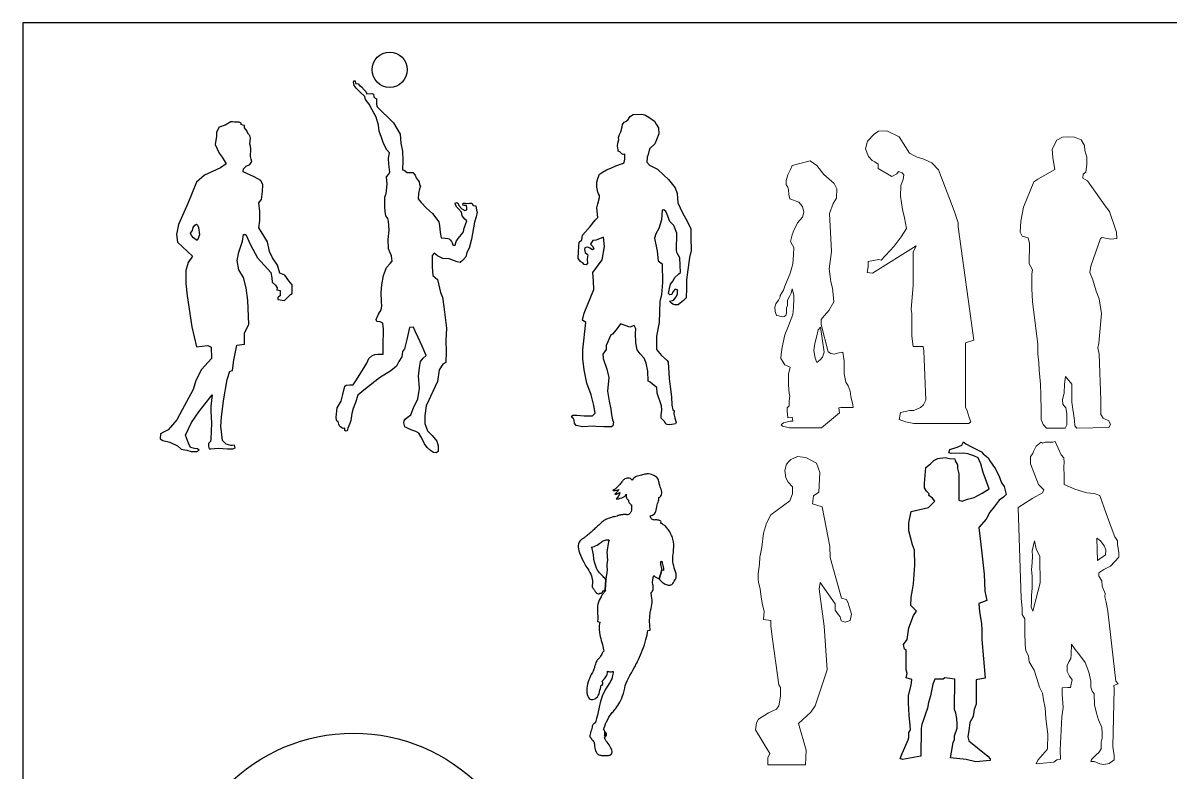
# Model space of a CAD drawing. Header units: centimetres. Extents: x 56177 to 99483, y 493 to 15482.
# Drawn here: x 56177 to 56838, y 4074 to 4505 of the extents above; entities that cross this region are included whole.
import ezdxf

# ---------------------------------------------------------------- set-up
doc = ezdxf.new("R2010")
doc.units = ezdxf.units.CM
doc.header["$MEASUREMENT"] = 0
doc.layers.add('010_BLOQUES', color=250, linetype='Continuous')

# ---------------------------------------------------------------- blocks, each defined once
blk = doc.blocks.new('A$C4852793F')
at = {"layer": '010_BLOQUES'}
blk.add_circle((0.4857, 0.4874), 0.4857, dxfattribs=at)

msp = doc.modelspace()

# ---------------------------------------------------------------- linework, layer by layer
for points in [[(56177.13, 3837.88), (58964.56, 3837.88), (58964.56, 4505.25), (56177.13, 4505.25)], [(56368.34, 4471.95), (56368.69, 4470.42), (56370.16, 4470.26), (56370.92, 4469.21), (56372.43, 4468.37), (56372.74, 4467.5), (56374.48, 4465.76), (56375.2, 4464.55), (56377.92, 4464.7), (56378.87, 4464.29), (56379.1, 4462.81), (56379.85, 4461.91), (56380.72, 4461.6), (56380.69, 4458.83), (56380.91, 4457.19), (56390.55, 4447.77), (56394.28, 4441.2), (56394.73, 4436.12), (56395.6, 4431.41), (56395.82, 4426.05), (56395.6, 4420.79), (56396.67, 4420.6), (56398.33, 4419.28), (56401.63, 4419.28), (56403, 4417.61), (56403.44, 4416.14), (56404.2, 4415.32), (56405.3, 4413.9), (56405.41, 4412.13), (56405.98, 4411.29), (56405.51, 4409.86), (56404.96, 4407.08), (56404.71, 4403.99), (56406.44, 4401.9), (56409.39, 4398.72), (56412.95, 4395.7), (56416.51, 4390.9), (56416.9, 4388.74), (56417.43, 4384.69), (56417.95, 4381.7), (56420.28, 4381.42), (56421.79, 4381.29), (56422.53, 4380.95), (56423.33, 4380.31), (56423.85, 4379.48), (56424.34, 4378.8), (56424.56, 4377.6), (56425.11, 4377.3), (56426.07, 4377.45), (56426.64, 4379.55), (56427.65, 4381.26), (56429.54, 4383.54), (56430.77, 4385.12), (56431.12, 4387.14), (56432.79, 4391.44), (56431.63, 4392.31), (56430.09, 4394.34), (56429.6, 4396.46), (56427.87, 4398.34), (56426.93, 4399.18), (56426.19, 4400.61), (56425.99, 4401.65), (56426.98, 4401.85), (56427.77, 4401.4), (56428.02, 4400.17), (56429.85, 4398.34), (56431.58, 4397.35), (56432.71, 4397.7), (56432.66, 4398.63), (56432.52, 4400.22), (56431.23, 4400.27), (56430.34, 4400.41), (56430.54, 4401.6), (56431.87, 4401.65), (56433.56, 4401.4), (56434.15, 4401.6), (56435.58, 4401.55), (56436.32, 4400.12), (56437.91, 4400.07), (56438.2, 4397.55), (56438.65, 4396.36), (56438.11, 4393.74), (56437.02, 4390.68), (56435.33, 4380.93), (56434.14, 4375.61), (56432.76, 4373.16), (56432.03, 4370.77), (56430.14, 4368.49), (56428.84, 4367.46), (56427.11, 4367.87), (56422.6, 4369.47), (56418.9, 4369.72), (56415.83, 4371.16), (56413.8, 4372.84), (56412.79, 4371.52), (56412.73, 4364.95), (56413.15, 4359.92), (56415.85, 4357.54), (56417.52, 4350.08), (56418.71, 4347.53), (56419.51, 4341.95), (56420.94, 4329.56), (56420.69, 4322.48), (56420.83, 4316.05), (56420.69, 4309.9), (56418.81, 4308.88), (56416.82, 4305.69), (56415.9, 4298.93), (56413.21, 4293.25), (56409.35, 4285.03), (56408.51, 4279.35), (56408.56, 4274.85), (56410.01, 4270.59), (56412.65, 4267.86), (56415.48, 4264.62), (56416.29, 4261.99), (56416.19, 4258.75), (56415.08, 4257.84), (56413.46, 4258.15), (56411.73, 4259.26), (56409.91, 4260.88), (56408.29, 4263.1), (56406.77, 4266.34), (56405.05, 4269.28), (56403.43, 4270.19), (56400.97, 4270.96), (56398.87, 4271.87), (56397.01, 4272.88), (56396.34, 4275.15), (56396.57, 4276.28), (56397.29, 4277.29), (56398.27, 4278.31), (56400.44, 4279.67), (56402.09, 4283.75), (56404.41, 4288.95), (56405.43, 4294.85), (56404.79, 4302.17), (56405.56, 4308.07), (56406.07, 4310.38), (56407.49, 4312.3), (56409.29, 4313.84), (56407.02, 4319.3), (56404.67, 4324.27), (56403.04, 4327.88), (56401.95, 4330.14), (56399.69, 4330.05), (56398.88, 4326.61), (56398.07, 4323.18), (56396.89, 4317.76), (56395.61, 4316.12), (56395.24, 4313.05), (56393.53, 4310.52), (56392.17, 4307.72), (56389.01, 4305.1), (56382.41, 4301.13), (56373.46, 4294.03), (56369.99, 4291), (56368.63, 4286.81), (56367.32, 4283.43), (56366.46, 4280.61), (56366.36, 4279.1), (56365.96, 4276.58), (56365.3, 4274.86), (56364.16, 4272.05), (56363.88, 4270.64), (56363.13, 4270.45), (56362.52, 4270.73), (56362.37, 4272.02), (56361.56, 4271.92), (56360.72, 4272.36), (56359.96, 4272.84), (56359.36, 4273.44), (56359.08, 4274.35), (56358.58, 4275.9), (56358.07, 4275.95), (56357.67, 4276.7), (56357.55, 4278.46), (56358.12, 4283.88), (56360.29, 4287.7), (56361.38, 4291.55), (56362.47, 4296.23), (56363.32, 4296.86), (56365.32, 4297.03), (56367.32, 4296.97), (56369.21, 4299.94), (56375.09, 4309.48), (56376.32, 4312.22), (56377.91, 4313.74), (56379.8, 4314.54), (56381.68, 4314.76), (56384.57, 4314.76), (56384.5, 4319.09), (56384.65, 4329.09), (56384.26, 4332.44), (56382.84, 4333.35), (56380.9, 4333.54), (56380.58, 4334.64), (56381.8, 4337.61), (56383.42, 4340.13), (56383.74, 4342.26), (56383.55, 4345.01), (56383.29, 4350.11), (56383.74, 4354.63), (56384.65, 4360.02), (56386.39, 4364.47), (56388.53, 4366.93), (56389.75, 4368.09), (56389.24, 4371.32), (56388.53, 4372.93), (56387.56, 4375.32), (56387.43, 4380.65), (56387.95, 4386.08), (56387.56, 4391.11), (56387.24, 4392.79), (56386.01, 4394.34), (56385.69, 4396.82), (56385.48, 4399.28), (56385.42, 4401.02), (56385.48, 4403.63), (56385.4, 4405), (56385.79, 4406.23), (56386.33, 4406.89), (56386.82, 4412.42), (56386.45, 4416.66), (56387.65, 4418.13), (56388.3, 4419.42), (56387.84, 4423.98), (56387.65, 4427.39), (56388.11, 4430.52), (56386.55, 4432.18), (56384.79, 4435.96), (56383.59, 4439.37), (56382.21, 4443.06), (56381.92, 4446.44), (56380.45, 4451.04), (56378.23, 4455.19), (56376.39, 4458.6), (56374.45, 4461.18), (56373.9, 4463.02), (56371.22, 4465.42), (56368.92, 4467.72), (56367.9, 4469.2), (56367.36, 4471.16), (56367.64, 4471.93)], [(56528.55, 4452.59), (56533.25, 4452.73), (56535.12, 4452.45), (56537.42, 4451.09), (56540.66, 4448.7), (56541.74, 4447.01), (56543.06, 4444.9), (56543.16, 4441.46), (56541.98, 4437.95), (56540.9, 4435.74), (56537.94, 4432.83), (56537.15, 4429.57), (56536.59, 4427.93), (56536.35, 4425.17), (56537.95, 4423.43), (56542.49, 4421.15), (56546.21, 4417.6), (56548.75, 4415.16), (56552.63, 4410.43), (56553.74, 4407.07), (56554.25, 4401.75), (56556.87, 4395.92), (56559.49, 4391.2), (56561.69, 4386.8), (56561.7, 4381.88), (56561.87, 4374.36), (56560.94, 4370.31), (56559.16, 4357.35), (56559.25, 4352.54), (56558.91, 4347.05), (56557.39, 4345.53), (56555.61, 4344.09), (56554.43, 4343.08), (56552.49, 4343), (56551.39, 4343.42), (56550.63, 4344.09), (56549.44, 4345.11), (56551.13, 4345.61), (56552.06, 4346.04), (56553.08, 4347.47), (56553.92, 4349.16), (56553.92, 4351.69), (56552.74, 4352.03), (56551.39, 4350.6), (56550.71, 4348.99), (56549.53, 4348.82), (56548.85, 4349.58), (56549.36, 4352.54), (56549.87, 4354.99), (56551.56, 4356.85), (56552.23, 4358.62), (56554.68, 4360.98), (56555.78, 4361.66), (56555.36, 4370.19), (56553.75, 4372.72), (56553.47, 4374.31), (56553.68, 4384.38), (56551.86, 4388.66), (56549.61, 4391.01), (56548.11, 4394.97), (56547.28, 4396.71), (56546.11, 4397.66), (56545.1, 4397.61), (56544.72, 4392.01), (56543.19, 4386.95), (56541.56, 4383.98), (56540.8, 4381.5), (56542.33, 4373.95), (56542.9, 4368.31), (56545.1, 4366.69), (56545.45, 4355.9), (56544.84, 4348.99), (56543.87, 4344.99), (56543.51, 4332.83), (56541.93, 4325.08), (56541.97, 4317.34), (56544.78, 4313.93), (56548.07, 4311.01), (56548.65, 4310.04), (56549.16, 4300.7), (56549.85, 4296.16), (56550.54, 4290.04), (56550.79, 4285.32), (56551.39, 4282.67), (56552.17, 4281.98), (56551.91, 4280.27), (56552.54, 4278.11), (56553.17, 4275.39), (56552.83, 4274.58), (56551.98, 4274.33), (56550.71, 4274.11), (56549.39, 4274.07), (56548.11, 4274.11), (56547.26, 4274.54), (56546.6, 4275.87), (56545.35, 4277.09), (56544.66, 4277.9), (56544.6, 4279.67), (56545.05, 4282.43), (56544.78, 4284.91), (56542.35, 4292.23), (56542.07, 4295.41), (56540.52, 4296.57), (56538.28, 4298.51), (56537.12, 4299.09), (56536.83, 4304.91), (56536.05, 4309.57), (56534.89, 4312.38), (56532.56, 4314.81), (56530.71, 4317.23), (56530.03, 4321.25), (56529.83, 4326.59), (56530.03, 4329.21), (56529.1, 4331.09), (56526.64, 4330.23), (56523.81, 4331.22), (56521.22, 4332.08), (56518.76, 4328.63), (56516.55, 4326.17), (56515.49, 4325.32), (56513.96, 4321.84), (56512.99, 4319.59), (56512.93, 4317.33), (56511.1, 4314.59), (56511.16, 4312.09), (56513.23, 4306.11), (56514.42, 4301.23), (56513.61, 4293.4), (56514.64, 4287.55), (56515.68, 4283.08), (56515.9, 4279.77), (56516.55, 4276.94), (56517.15, 4275.52), (56516.82, 4273.4), (56515.95, 4272.86), (56511.59, 4272.86), (56507.04, 4273.04), (56505.66, 4273.31), (56499.28, 4272.86), (56495.69, 4273.66), (56494.71, 4275.05), (56494.48, 4276.67), (56494.05, 4277.44), (56492.9, 4278.5), (56493.65, 4279.57), (56496.02, 4279.51), (56500.3, 4279.13), (56505, 4279.17), (56506.55, 4280.68), (56505.87, 4285.11), (56504.21, 4291.25), (56501.73, 4297.91), (56500.33, 4305.74), (56499.49, 4312.03), (56499.49, 4317.21), (56501.31, 4332.8), (56499.35, 4334.19), (56500.19, 4338.25), (56505.79, 4351.82), (56505.64, 4356.71), (56505.33, 4361.59), (56510.69, 4368.99), (56511.95, 4376.71), (56511.32, 4381.91), (56507.22, 4380.33), (56505.17, 4380.02), (56504.57, 4378.94), (56503.98, 4377.9), (56505.26, 4376.62), (56505.84, 4375.27), (56505.11, 4374.65), (56503.44, 4375.62), (56502.36, 4376.16), (56501.23, 4376.08), (56500.62, 4375.89), (56500.42, 4374.92), (56500.92, 4373.18), (56502.01, 4372.17), (56502.39, 4371.89), (56502.04, 4369.49), (56502.2, 4366.62), (56501.39, 4366.04), (56500.26, 4366.2), (56499.53, 4367.28), (56498.4, 4367.75), (56497.63, 4368.75), (56496.82, 4369.76), (56497.01, 4373.74), (56497.47, 4379.19), (56498.83, 4380.5), (56499.22, 4383.2), (56503.78, 4388.14), (56506.68, 4391.82), (56508.1, 4393.31), (56507.62, 4398.91), (56508.17, 4401.12), (56509.17, 4404.87), (56509.11, 4405.98), (56508.45, 4406.97), (56508.17, 4407.91), (56507.56, 4410.76), (56507.56, 4413.57), (56508.12, 4415.78), (56509, 4418.16), (56510.88, 4419.43), (56513.04, 4420.75), (56515.64, 4421.69), (56518.4, 4423.13), (56522.33, 4424.34), (56523.38, 4424.95), (56523.73, 4426.93), (56523.73, 4429.69), (56522.75, 4429.56), (56521.87, 4429.92), (56520.8, 4431.18), (56519.81, 4431.51), (56519.79, 4432.33), (56519.41, 4434.5), (56519.66, 4435.99), (56520.15, 4438.12), (56520, 4439.26), (56520.55, 4440.99), (56521.29, 4442.68), (56522.09, 4445.5), (56522.38, 4446.74), (56523.28, 4448.08), (56524.27, 4448.57), (56525.61, 4449.71), (56526.2, 4450.7), (56526.95, 4451.69)], [(56296.87, 4448.31), (56293.48, 4446.5), (56290.08, 4445.28), (56288.5, 4442.49), (56288.62, 4440.19), (56287.77, 4435.22), (56290.08, 4430.37), (56291.78, 4428.07), (56294.08, 4424.18), (56290.93, 4421.88), (56281.7, 4417.76), (56276.97, 4413.64), (56271.98, 4401.32), (56266.63, 4389.31), (56265.54, 4383.62), (56266.02, 4379.07), (56274.77, 4371.13), (56272.34, 4367.4), (56270.88, 4362.79), (56271, 4355.4), (56271.61, 4348.24), (56274.28, 4330.36), (56277.08, 4318.84), (56283.51, 4319.69), (56285.45, 4318.72), (56285.69, 4312.18), (56279.87, 4305.92), (56276.59, 4299.5), (56275.13, 4294.4), (56268.82, 4282.64), (56265.66, 4276.94), (56260.81, 4271.11), (56258.04, 4269.82), (56256.27, 4268.81), (56256.21, 4265.9), (56257.76, 4264.95), (56261.76, 4264), (56266.16, 4261.97), (56268.26, 4259.94), (56271.45, 4259.47), (56274.02, 4258.66), (56277.34, 4258.73), (56278.56, 4259.47), (56277.61, 4260.21), (56275.92, 4260.35), (56273.62, 4260.96), (56272.53, 4263.53), (56270.7, 4268), (56274.23, 4275.37), (56278.38, 4281.58), (56284.68, 4289.47), (56286.04, 4291.32), (56285.36, 4284.72), (56285.26, 4281.8), (56285.71, 4274.93), (56285.33, 4265.78), (56285.19, 4264.34), (56284.04, 4263.2), (56283.98, 4261.83), (56284.29, 4260.22), (56285.28, 4260.22), (56287.5, 4260.41), (56289.49, 4260.6), (56292.14, 4260.34), (56294.86, 4260.21), (56296.82, 4260.24), (56297.94, 4260.24), (56298.62, 4260.32), (56299.27, 4260.85), (56298.99, 4262.26), (56297.68, 4262.17), (56296.76, 4262.21), (56294.11, 4262.95), (56292.05, 4265.03), (56290.97, 4273.21), (56291.54, 4278.45), (56292.64, 4287.79), (56294.73, 4300.02), (56296.27, 4304.85), (56297.7, 4305.18), (56298.58, 4311.22), (56300.23, 4319.79), (56304.77, 4320.38), (56304.77, 4326.8), (56307.1, 4331.9), (56306.55, 4345.5), (56305.56, 4352.93), (56304.07, 4358.8), (56301.35, 4363.25), (56300.48, 4368.57), (56301.35, 4373.27), (56303.59, 4379.67), (56304.08, 4383.6), (56305.39, 4383.46), (56308.22, 4377.53), (56312.23, 4370.14), (56316.03, 4365.79), (56319.84, 4361.62), (56320.47, 4358.65), (56320.6, 4356.03), (56322.61, 4354.3), (56323.59, 4352.89), (56323.38, 4351.64), (56325.31, 4351.23), (56325.24, 4348.19), (56324.35, 4347.64), (56323.79, 4347.29), (56323.93, 4346.12), (56327.73, 4345.57), (56331.19, 4349.09), (56332.22, 4349.64), (56332.16, 4354.54), (56330.29, 4356.89), (56327.87, 4360.07), (56325.11, 4361.31), (56323.72, 4365.97), (56320.81, 4370.11), (56319.09, 4373.7), (56317.91, 4379.29), (56314.31, 4385.2), (56313, 4387.41), (56313.49, 4391.57), (56313.49, 4396.78), (56312.87, 4401.68), (56314.51, 4403.62), (56314.97, 4408.24), (56315.21, 4412.05), (56314.12, 4414.69), (56310.3, 4416.72), (56306.1, 4418.66), (56303.84, 4419.67), (56304.08, 4421.38), (56305.63, 4422.93), (56307.74, 4423.87), (56308.89, 4425.47), (56308.5, 4426.93), (56308.18, 4428.45), (56308.43, 4432.58), (56308.12, 4434.43), (56307.81, 4435.48), (56308.11, 4438.9), (56307.68, 4440.56), (56306.94, 4441.24), (56306.2, 4442.66), (56306.2, 4442.96), (56305.4, 4443.89), (56304.78, 4444.81), (56304.78, 4445.49), (56304.6, 4446.29), (56303.73, 4446.42), (56302.75, 4446.85), (56302.81, 4447.65), (56301.64, 4448.14), (56300.65, 4448.14), (56298.92, 4448.14), (56297.87, 4448.26)], [(56277.02, 4389.54), (56277.72, 4388.95), (56278.18, 4387.65), (56278.74, 4383.33), (56278.46, 4382.42), (56278.11, 4381.75), (56277.36, 4380.1), (56276.12, 4380.94), (56275.26, 4381.68), (56274.1, 4382.91), (56273.57, 4384.28), (56274.1, 4385.02), (56274.73, 4385.75), (56275.19, 4387.51), (56276, 4388.88)], [(56688.55, 4224.13), (56698.44, 4226.43), (56700.97, 4228.96), (56702.12, 4230.11), (56700.74, 4231.72), (56698.67, 4233.33), (56698.9, 4234.25), (56697.29, 4235.86), (56696.14, 4237.7), (56696.14, 4240.23), (56697.06, 4249.43), (56699.59, 4251.5), (56701.66, 4253.57), (56703.96, 4254.72), (56708.1, 4255.19), (56710.63, 4254.72), (56713.62, 4254.49), (56713.85, 4253.34), (56715.23, 4251.04), (56715.23, 4248.97), (56715.92, 4245.75), (56715.92, 4242.99), (56715.92, 4230.57), (56717.99, 4230.11), (56720.98, 4231.26), (56724.89, 4232.18), (56729.49, 4234.71), (56733.4, 4237.24), (56729.95, 4246.67), (56728.57, 4251.5), (56727.19, 4254.95), (56724.66, 4256.1), (56721.21, 4257.25), (56718.68, 4257.71), (56711.55, 4257.48), (56710.17, 4257.94), (56710.86, 4259.78), (56715, 4261.16), (56717.76, 4262.31), (56718.68, 4264.16), (56720.06, 4263.01), (56723.28, 4261.39), (56729.03, 4258.4), (56729.95, 4257.25), (56732.94, 4254.95), (56733.86, 4253.34), (56736.85, 4248.97), (56738.92, 4244.83), (56740.54, 4240.69), (56742.15, 4238.62), (56743.3, 4234.02), (56741.69, 4232.41), (56739.15, 4230.57), (56736.4, 4226.89), (56733.86, 4223.67), (56731.79, 4219.76), (56727.42, 4214.93), (56729.03, 4201.82), (56730.64, 4188.02), (56730.87, 4178.36), (56732.02, 4172.84), (56727.42, 4171.23), (56727.88, 4166.4), (56729.03, 4159.73), (56729.26, 4155.81), (56729.26, 4150.53), (56731.1, 4128.21), (56726.04, 4127.29), (56726.04, 4123.61), (56726.04, 4120.16), (56726.04, 4116.71), (56726.04, 4113.26), (56724.89, 4110.27), (56724.2, 4106.13), (56722.36, 4102.68), (56721.67, 4098.08), (56721.21, 4094.4), (56721.67, 4092.1), (56732.71, 4083.36), (56734.09, 4081.75), (56734.09, 4080.83), (56725.81, 4080.14), (56720.29, 4081.52), (56711.09, 4082.44), (56711.78, 4085.66), (56712.24, 4088.88), (56712.7, 4091.41), (56713.39, 4092.79), (56713.39, 4095.09), (56715, 4099.46), (56715, 4101.99), (56714.77, 4104.98), (56714.31, 4108.2), (56713.39, 4110.27), (56713.62, 4127.75), (56707.87, 4128.44), (56706.95, 4127.75), (56702.12, 4127.75), (56700.97, 4124.76), (56699.59, 4118.09), (56698.44, 4114.18), (56697.98, 4110.96), (56696.83, 4107.74), (56695.68, 4104.29), (56694.76, 4101.53), (56694.3, 4099.23), (56694.07, 4083.36), (56683.49, 4081.52), (56682.11, 4081.98), (56683.26, 4084.97), (56684.87, 4088.42), (56686.71, 4092.79), (56687.17, 4094.17), (56687.17, 4096.93), (56688.09, 4098.54), (56687.86, 4101.07), (56687.4, 4107.05), (56686.94, 4113.95), (56686.94, 4118.32), (56688.55, 4124.3), (56689.01, 4127.52), (56685.56, 4128.44), (56686.25, 4130.97), (56685.56, 4133.04), (56685.56, 4135.11), (56685.56, 4139.94), (56685.56, 4144.54), (56684.64, 4145.01), (56684.18, 4147.53), (56686.25, 4150.53), (56687.17, 4157.19), (56689.93, 4164.33), (56691.54, 4166.86), (56688.32, 4170.08), (56688.55, 4174.91), (56689.24, 4179.05), (56689.93, 4182.5), (56690.62, 4193.31), (56690.39, 4201.82), (56689.24, 4205.04), (56688.09, 4209.41), (56687.17, 4213.09), (56687.17, 4217.69)]]:
    msp.add_lwpolyline(points, close=True)
at = {"lineweight": 15}
for points in [[(56681.19, 4419.77), (56680.31, 4418.44), (56677.43, 4416.89), (56669.46, 4421.54), (56669.46, 4423.98), (56667.68, 4425.31), (56666.13, 4426.19), (56663.92, 4428.4), (56662.15, 4432.83), (56663.48, 4437.26), (56667.24, 4441.25), (56669.68, 4443.02), (56674.55, 4443.24), (56681.64, 4439.7), (56687.61, 4430.4), (56690.05, 4429.07), (56692.04, 4427.96), (56695.81, 4426.86), (56700.46, 4424.86), (56704.22, 4420.65), (56713.3, 4397.18), (56715.52, 4390.32), (56715.52, 4387.88), (56724.6, 4322.78), (56719.72, 4321.23), (56719.72, 4284.25), (56720.83, 4282.03), (56721.94, 4278.27), (56722.82, 4275.83), (56721.72, 4274.73), (56698.69, 4274.73), (56698.69, 4274.73), (56690.05, 4274.73), (56685.18, 4275.83), (56681.64, 4277.16), (56682.3, 4281.15), (56687.84, 4282.26), (56690.05, 4282.26), (56693.81, 4284.03), (56695.59, 4285.58), (56696.91, 4288.24), (56695.81, 4316.58), (56695.36, 4319.01), (56689.61, 4319.01), (56688.94, 4324.99), (56688.94, 4337.84), (56688.72, 4339.39), (56688.5, 4340.49), (56689.61, 4354.22), (56689.61, 4373.27), (56691.38, 4377.03), (56666.36, 4361.31), (56663.26, 4361.75), (56663.7, 4364.85), (56663.7, 4365.74), (56663.7, 4367.95), (56669.9, 4369.06), (56671.23, 4368.84), (56678.76, 4376.81), (56682.74, 4382.12), (56685.84, 4387), (56684.74, 4393.2), (56683.63, 4397.85), (56682.3, 4405.6), (56682.52, 4411.8), (56683.85, 4415.12), (56684.29, 4417.78), (56683.41, 4419.1), (56681.19, 4419.77)], [(56761.45, 4415.42), (56771.16, 4420.89), (56770.91, 4423.13), (56770.16, 4427.86), (56769.66, 4432.59), (56772.4, 4437.82), (56775.64, 4439.56), (56778.37, 4439.81), (56782.61, 4439.56), (56786.34, 4438.07), (56788.33, 4434.83), (56788.58, 4431.84), (56789.58, 4428.11), (56789.58, 4423.88), (56789.08, 4419.4), (56787.59, 4418.15), (56787.34, 4415.91), (56790.07, 4414.42), (56800.28, 4399.98), (56802.77, 4396.75), (56806.75, 4384.8), (56807, 4381.31), (56803.52, 4380.82), (56798.54, 4381.81), (56797.54, 4381.31), (56792.07, 4365.38), (56791.32, 4361.65), (56793.06, 4357.42), (56795.05, 4350.95), (56796.8, 4346.47), (56798.04, 4338), (56796.55, 4321.08), (56796.05, 4318.34), (56796.8, 4314.6), (56797.79, 4288.22), (56797.79, 4283.99), (56797.79, 4280.01), (56799.04, 4277.77), (56802.27, 4276.27), (56803.27, 4274.28), (56802.27, 4272.54), (56783.92, 4272.04), (56782.86, 4273.53), (56782.61, 4276.52), (56781.11, 4286.97), (56781.11, 4297.43), (56777.38, 4301.91), (56776.88, 4297.43), (56776.63, 4292.45), (56775.64, 4288.47), (56775.89, 4285.98), (56777.63, 4283.74), (56778.13, 4280.5), (56778.13, 4274.03), (56777.13, 4272.04), (56766.43, 4272.04), (56764.44, 4274.28), (56763.44, 4277.02), (56763.44, 4282.25), (56763.19, 4291.21), (56762.94, 4297.43), (56762.2, 4305.4), (56761.95, 4309.88), (56761.45, 4314.85), (56761.45, 4320.33), (56758.46, 4344.97), (56757.96, 4352.19), (56757.96, 4360.66), (56758.46, 4363.14), (56756.47, 4366.63), (56756.72, 4378.33), (56755.97, 4381.56), (56752.49, 4382.56), (56751.24, 4384.8), (56751.74, 4391.27), (56753.23, 4399.24), (56759.21, 4413.92), (56761.45, 4415.42)], [(56623.07, 4390.15), (56625.94, 4393.54), (56626.72, 4396.41), (56625.94, 4399.55), (56623.85, 4402.15), (56618.63, 4403.98), (56618.11, 4406.59), (56617.85, 4409.2), (56617.59, 4410.76), (56616.54, 4412.07), (56616.54, 4414.68), (56617.59, 4417.81), (56619.15, 4420.94), (56619.94, 4423.29), (56630.37, 4425.9), (56634.29, 4423.29), (56638.2, 4418.07), (56644.2, 4412.85), (56645.76, 4409.72), (56645.5, 4404.5), (56643.68, 4401.37), (56641.59, 4395.63), (56642.63, 4373.72), (56641.85, 4367.98), (56641.33, 4363.8), (56641.85, 4359.37), (56642.37, 4356.24), (56643.16, 4352.58), (56643.68, 4348.93), (56643.94, 4344.76), (56641.07, 4339.8), (56638.72, 4336.93), (56636.63, 4334.58), (56636.63, 4331.71), (56640.81, 4316.06), (56642.37, 4315.01), (56644.2, 4314.75), (56646.03, 4315.28), (56649.16, 4315.8), (56649.94, 4310.76), (56649.94, 4303.27), (56650.98, 4298.58), (56652.29, 4296.49), (56653.33, 4293.36), (56653.85, 4290.23), (56654.9, 4285.53), (56655.16, 4283.97), (56651.77, 4283.97), (56648.11, 4283.97), (56646.81, 4283.71), (56647.33, 4280.84), (56636.89, 4272.23), (56618.41, 4272.23), (56614.46, 4273.27), (56613.67, 4274.05), (56614.98, 4275.1), (56618.89, 4276.14), (56620.46, 4276.14), (56619.94, 4278.49), (56617.59, 4277.97), (56617.07, 4282.14), (56617.07, 4283.71), (56618.37, 4285.01), (56618.37, 4287.88), (56618.63, 4290.49), (56618.37, 4292.32), (56618.11, 4294.4), (56617.85, 4297.27), (56617.85, 4299.36), (56617.85, 4303.27), (56618.63, 4306.14), (56618.89, 4307.19), (56615.76, 4308.49), (56613.41, 4312.14), (56613.67, 4314.75), (56614.2, 4318.67), (56615.76, 4325.71), (56617.85, 4330.93), (56620.46, 4337.45), (56620.72, 4341.37), (56620.98, 4346.58), (56620.98, 4348.67), (56619.94, 4352.32), (56619.41, 4349.71), (56618.63, 4348.15), (56617.85, 4346.84), (56617.33, 4345.54), (56617.33, 4344.24), (56617.33, 4342.67), (56616.81, 4341.37), (56616.81, 4339.54), (56616.81, 4338.23), (56616.28, 4336.93), (56615.5, 4336.41), (56614.2, 4336.15), (56612.37, 4336.67), (56611.07, 4336.93), (56610.28, 4339.28), (56610.02, 4341.63), (56610.54, 4343.71), (56612.11, 4345.8), (56613.15, 4347.63), (56613.15, 4348.41), (56614.98, 4351.54), (56615.76, 4353.89), (56617.07, 4357.02), (56618.63, 4360.67), (56619.41, 4363.28), (56620.46, 4366.67), (56620.72, 4371.89), (56620.98, 4376.06), (56620.2, 4377.37), (56619.15, 4379.46), (56619.94, 4383.37), (56621.24, 4386.5), (56622.81, 4389.63), (56623.07, 4390.15)], [(56770.11, 4264.1), (56771.52, 4264.34), (56774.81, 4256.82), (56776.45, 4254.94), (56776.69, 4252.35), (56776.45, 4250), (56776.69, 4244.36), (56776.69, 4241.07), (56776.69, 4239.66), (56782.8, 4237.07), (56789.62, 4234.96), (56793.85, 4234.49), (56797.14, 4233.31), (56800.9, 4222.97), (56802.07, 4219.44), (56803.72, 4215.21), (56805.83, 4209.57), (56807.24, 4207.22), (56807.24, 4205.34), (56808.18, 4200.4), (56808.18, 4197.82), (56803.25, 4192.65), (56799.49, 4190.76), (56796.67, 4188.88), (56796.67, 4187), (56798.31, 4184.18), (56798.55, 4181.13), (56800.19, 4176.9), (56799.96, 4175.02), (56800.9, 4171.96), (56801.84, 4166.79), (56806.3, 4126.6), (56807.71, 4124.95), (56805.13, 4124.01), (56805.36, 4121.89), (56804.66, 4088.99), (56805.36, 4083.81), (56805.36, 4081.23), (56802.54, 4079.11), (56799.49, 4078.64), (56797.14, 4078.88), (56793.85, 4080.29), (56791.97, 4080.29), (56792.43, 4081.46), (56795.02, 4084.05), (56796.67, 4085.46), (56797.84, 4087.58), (56797.84, 4091.34), (56798.55, 4093.69), (56798.55, 4096.51), (56798.31, 4099.8), (56796.43, 4104.27), (56795.26, 4108.02), (56794.08, 4112.96), (56793.85, 4119.31), (56792.67, 4120.72), (56791.97, 4123.07), (56791.97, 4126.6), (56790.79, 4131.77), (56788.67, 4137.17), (56785.38, 4141.64), (56783.03, 4144.69), (56780.92, 4147.75), (56780.92, 4146.34), (56780.68, 4143.52), (56780.68, 4141.87), (56780.45, 4139.52), (56779.27, 4137.64), (56778.33, 4135.53), (56778.33, 4134.12), (56778.33, 4132), (56779.74, 4129.42), (56781.15, 4127.3), (56780.68, 4124.71), (56780.21, 4122.83), (56778.8, 4122.83), (56775.51, 4122.6), (56775.51, 4118.84), (56775.98, 4111.32), (56775.28, 4105.91), (56774.34, 4086.87), (56774.57, 4081.7), (56772.46, 4081.23), (56770.58, 4079.82), (56760.47, 4078.88), (56761.41, 4080.99), (56766.81, 4087.11), (56767.05, 4087.81), (56767.28, 4095.8), (56766.11, 4105.21), (56765.64, 4111.08), (56764.7, 4115.78), (56764.23, 4119.54), (56762.35, 4123.07), (56760.94, 4128.01), (56759.29, 4132.94), (56756.47, 4137.64), (56756, 4141.17), (56754.59, 4143.99), (56754.12, 4147.52), (56753.89, 4154.8), (56753.89, 4158.09), (56753.89, 4162.32), (56752.48, 4164.91), (56752.48, 4168.44), (56751.77, 4174.08), (56750.13, 4226.49), (56758.59, 4231.9), (56764.23, 4234.96), (56764.93, 4236.6), (56761.88, 4239.66), (56757.18, 4251.64), (56757.18, 4255.88), (56758.59, 4257.52), (56759.06, 4258.7), (56760.47, 4261.75), (56763.29, 4264.1), (56764.23, 4263.4), (56765.64, 4264.1), (56770.11, 4264.1)], [(56619.24, 4254.07), (56623.1, 4255.76), (56627.92, 4255.28), (56633.94, 4251.91), (56635.87, 4246.6), (56635.39, 4235.27), (56632.25, 4233.11), (56631.77, 4228.53), (56637.32, 4226.84), (56641.65, 4203.94), (56641.9, 4197.67), (56648.4, 4174.29), (56651.3, 4173.57), (56652.26, 4171.4), (56652.74, 4169.47), (56654.19, 4165.13), (56653.47, 4161.52), (56650.57, 4160.56), (56648.16, 4161.28), (56647.68, 4163.45), (56646.72, 4164.65), (56644.79, 4167.3), (56644.79, 4170.92), (56636.11, 4183.21), (56635.63, 4179.36), (56638.52, 4158.15), (56640.21, 4133.08), (56633.22, 4112.35), (56630.81, 4108.73), (56623.58, 4102.23), (56628.16, 4086.8), (56627.67, 4078.36), (56605.98, 4078.36), (56605.98, 4082.46), (56607.19, 4084.87), (56598.99, 4098.61), (56599.47, 4102.47), (56600.68, 4104.64), (56606.46, 4108.25), (56611.04, 4110.42), (56612.25, 4112.35), (56613.21, 4117.89), (56613.21, 4122.96), (56612.25, 4124.4), (56608.63, 4150.67), (56607.67, 4158.15), (56607.67, 4161.52), (56603.57, 4162), (56603.81, 4166.82), (56602.85, 4170.44), (56602.13, 4174.78), (56601.64, 4179.6), (56600.68, 4183.21), (56600.44, 4185.14), (56600.44, 4188.27), (56601.16, 4193.82), (56601.4, 4197.91), (56602.61, 4203.7), (56603.57, 4211.65), (56605.26, 4217.44), (56607.67, 4222.26), (56611.29, 4224.91), (56618.76, 4230.21), (56620.2, 4234.31), (56620.2, 4236.48), (56620.2, 4238.41), (56617.79, 4241.06), (56616.35, 4243.47), (56615.86, 4247.81), (56616.83, 4251.42), (56618.03, 4252.87), (56619.24, 4254.07)], [(56759.53, 4207.22), (56760.47, 4202.75), (56762.58, 4198.29), (56762.58, 4192.41), (56762.82, 4187.95), (56762.82, 4183.01), (56758.59, 4166.79), (56757.65, 4169.14), (56757.88, 4172.2), (56757.88, 4175.72), (56758.12, 4179.95), (56758.12, 4183.71), (56758.12, 4187), (56757.88, 4190.53), (56758.12, 4194.76), (56758.35, 4198.52), (56758.12, 4201.58), (56758.82, 4203.93), (56759.53, 4207.22)]]:
    msp.add_lwpolyline(points, dxfattribs=at)
at = {"lineweight": 15, "flags": 128}
for points in [[(56636.37, 4330.15), (56638.46, 4315.8), (56637.42, 4312.93), (56636.11, 4311.36), (56634.29, 4309.8), (56633.24, 4312.41), (56632.46, 4316.84), (56632.98, 4320.75), (56634.02, 4324.41), (56635.07, 4328.58)], [(56795.49, 4208.86), (56797.61, 4207.22), (56799.72, 4204.4), (56800.66, 4202.05), (56800.43, 4199.23), (56795.73, 4195.94)]]:
    msp.add_lwpolyline(points, close=True, dxfattribs=at)
msp.add_lwpolyline([(56512.13, 4096.49), (56512.57, 4096.37), (56512.69, 4095.89), (56512.49, 4095.34), (56512.09, 4094.9), (56512.05, 4095.18), (56512.09, 4095.53), (56512.13, 4096.01), (56512.13, 4096.49), (56512.13, 4097.12), (56512.13, 4097.56), (56512.05, 4097.99), (56511.82, 4098.43), (56511.42, 4098.87), (56511.7, 4099.66), (56512.09, 4100.69), (56512.61, 4101.88), (56513.2, 4103.19), (56513.84, 4104.5), (56514.51, 4105.77), (56515.27, 4106.96), (56516.02, 4107.95), (56516.42, 4108.42), (56516.89, 4108.94), (56517.37, 4109.53), (56517.92, 4110.17), (56518.48, 4110.88), (56519.03, 4111.67), (56519.63, 4112.55), (56520.22, 4113.5), (56520.82, 4114.49), (56521.37, 4115.6), (56521.93, 4116.79), (56522.4, 4118.06), (56522.88, 4119.41), (56523.32, 4120.88), (56523.67, 4122.42), (56523.95, 4124.09), (56524.43, 4125.4), (56525.06, 4126.78), (56525.81, 4128.29), (56526.61, 4129.8), (56527.48, 4131.31), (56528.31, 4132.77), (56529.07, 4134.16), (56529.74, 4135.39), (56530.1, 4136.06), (56530.49, 4136.9), (56530.97, 4137.93), (56531.49, 4139.04), (56532.04, 4140.27), (56532.64, 4141.62), (56533.23, 4143), (56533.83, 4144.47), (56534.38, 4145.94), (56534.94, 4147.45), (56535.41, 4148.95), (56535.85, 4150.42), (56536.24, 4151.85), (56536.52, 4153.2), (56536.72, 4154.47), (56536.84, 4155.65), (56538.35, 4155.89), (56537.99, 4158.55), (56537.91, 4161.17), (56538.03, 4163.63), (56538.35, 4165.93), (56538.54, 4167.08), (56538.82, 4168.27), (56539.06, 4169.5), (56539.3, 4170.72), (56539.42, 4171.95), (56539.46, 4173.14), (56539.3, 4174.29), (56538.94, 4175.36), (56538.82, 4177.63), (56539.22, 4177.78), (56539.5, 4178.18), (56539.73, 4178.7), (56539.89, 4179.33), (56539.97, 4180.04), (56539.97, 4180.8), (56539.93, 4181.47), (56539.81, 4182.11), (56539.65, 4183.38), (56539.77, 4184.84), (56540.01, 4186.23), (56540.45, 4187.3), (56540.73, 4186.94), (56541.08, 4186.63), (56541.44, 4186.43), (56541.84, 4186.19), (56542.27, 4185.99), (56542.67, 4185.79), (56543.07, 4185.52), (56543.42, 4185.2), (56545.01, 4190.51), (56544.93, 4191.27), (56544.81, 4192.14), (56544.61, 4192.97), (56544.26, 4193.57), (56544.45, 4193.92), (56544.49, 4194.36), (56544.37, 4194.8), (56544.1, 4195.15), (56544.33, 4195.19), (56544.61, 4195.31), (56544.85, 4195.43), (56544.93, 4195.47), (56545.17, 4194.6), (56545.52, 4193.01), (56545.84, 4191.35), (56546, 4190.16), (56545.01, 4190.51), (56543.42, 4185.2), (56543.78, 4184.8), (56544.22, 4184.37), (56544.73, 4183.93), (56545.25, 4183.49), (56545.8, 4183.1), (56546.36, 4182.7), (56546.95, 4182.38), (56547.51, 4182.15), (56548.06, 4181.95), (56548.62, 4181.79), (56549.17, 4181.75), (56549.73, 4181.79), (56550.24, 4181.95), (56550.76, 4182.23), (56551.27, 4182.66), (56551.71, 4183.3), (56552.15, 4183.97), (56552.54, 4184.6), (56552.86, 4185.28), (56553.14, 4185.91), (56553.26, 4186.63), (56553.3, 4187.42), (56553.18, 4188.33), (56552.86, 4189.4), (56552.46, 4190.55), (56552.11, 4191.74), (56551.79, 4192.89), (56551.55, 4194.04), (56551.35, 4195.15), (56551.27, 4196.26), (56551.23, 4197.37), (56551.31, 4198.45), (56551.47, 4199.56), (56551.63, 4200.82), (56551.75, 4202.21), (56551.83, 4203.64), (56551.83, 4205.15), (56551.71, 4206.65), (56551.39, 4208.2), (56550.88, 4209.71), (56550.56, 4210.42), (56550.24, 4211.14), (56549.89, 4211.77), (56549.53, 4212.4), (56549.17, 4213), (56548.82, 4213.55), (56548.42, 4214.07), (56548.02, 4214.55), (56547.63, 4214.98), (56547.19, 4215.42), (56546.75, 4215.82), (56546.28, 4216.21), (56545.8, 4216.53), (56545.29, 4216.85), (56544.77, 4217.16), (56544.26, 4217.44), (56544.33, 4217.56), (56544.49, 4217.88), (56544.53, 4218.27), (56544.33, 4218.59), (56544.1, 4218.75), (56543.7, 4218.91), (56543.26, 4219.07), (56542.75, 4219.23), (56542.19, 4219.34), (56541.64, 4219.38), (56541.12, 4219.34), (56540.69, 4219.15), (56540.37, 4219.27), (56540.01, 4219.38), (56539.62, 4219.54), (56539.22, 4219.78), (56538.86, 4220.06), (56538.58, 4220.46), (56538.39, 4221.01), (56538.31, 4221.68), (56538.98, 4221.84), (56539.62, 4222.08), (56540.21, 4222.44), (56540.73, 4222.87), (56541.16, 4223.43), (56541.48, 4224.1), (56541.72, 4224.9), (56541.88, 4225.81), (56542.03, 4226.92), (56542.27, 4227.91), (56542.51, 4228.78), (56542.79, 4229.54), (56543.07, 4230.25), (56543.22, 4230.92), (56543.34, 4231.56), (56543.3, 4232.19), (56543.78, 4232.43), (56544.22, 4232.83), (56544.57, 4233.34), (56544.81, 4233.98), (56544.93, 4234.65), (56544.97, 4235.37), (56544.85, 4236.16), (56544.61, 4236.91), (56544.26, 4237.71), (56544.02, 4238.42), (56543.78, 4239.09), (56543.62, 4239.69), (56543.5, 4240.28), (56543.38, 4240.88), (56543.26, 4241.47), (56543.1, 4242.11), (56542.87, 4242.74), (56542.51, 4243.34), (56542.03, 4243.85), (56541.4, 4244.33), (56540.73, 4244.73), (56539.93, 4245.08), (56539.1, 4245.4), (56538.23, 4245.64), (56537.35, 4245.8), (56536.6, 4245.8), (56535.89, 4245.72), (56535.21, 4245.56), (56534.58, 4245.36), (56533.9, 4245.16), (56533.19, 4244.96), (56532.44, 4244.84), (56531.64, 4244.73), (56530.93, 4244.53), (56530.26, 4244.29), (56529.62, 4243.97), (56529.07, 4243.61), (56528.59, 4243.22), (56528.19, 4242.74), (56527.88, 4242.23), (56527.4, 4242.7), (56526.85, 4243.06), (56526.25, 4243.26), (56525.62, 4243.34), (56524.98, 4243.34), (56524.35, 4243.18), (56523.75, 4242.9), (56523.2, 4242.54), (56522.92, 4242.31), (56522.6, 4241.95), (56522.28, 4241.59), (56521.89, 4241.16), (56521.53, 4240.68), (56521.1, 4240.16), (56520.7, 4239.69), (56520.26, 4239.17), (56519.83, 4238.66), (56519.35, 4238.18), (56518.91, 4237.75), (56518.48, 4237.35), (56518.04, 4237.03), (56517.61, 4236.75), (56517.17, 4236.56), (56516.77, 4236.48), (56517.05, 4236.32), (56517.41, 4236.24), (56517.84, 4236.2), (56518.32, 4236.28), (56518.79, 4236.36), (56519.27, 4236.48), (56519.75, 4236.64), (56520.18, 4236.79), (56519.95, 4236.44), (56519.71, 4236.08), (56519.47, 4235.72), (56519.23, 4235.41), (56518.91, 4235.05), (56518.6, 4234.77), (56518.28, 4234.49), (56517.88, 4234.26), (56518.16, 4234.14), (56518.48, 4234.1), (56518.83, 4234.14), (56519.23, 4234.26), (56519.67, 4234.41), (56520.06, 4234.65), (56520.46, 4234.89), (56520.86, 4235.17), (56520.7, 4234.69), (56520.54, 4234.22), (56520.34, 4233.74), (56520.1, 4233.22), (56519.83, 4232.71), (56519.47, 4232.23), (56519.07, 4231.8), (56518.6, 4231.36), (56519.31, 4231.4), (56520.14, 4231.52), (56521.06, 4231.72), (56521.93, 4232), (56522.76, 4232.35), (56523.51, 4232.83), (56524.07, 4233.42), (56524.43, 4234.18), (56524.43, 4233.26), (56524.51, 4232.55), (56524.62, 4231.96), (56524.82, 4231.56), (56525.06, 4231.2), (56525.26, 4230.96), (56525.5, 4230.77), (56525.7, 4230.57), (56525.7, 4230.29), (56525.81, 4229.93), (56525.97, 4229.54), (56526.25, 4229.1), (56526.53, 4228.7), (56526.85, 4228.35), (56527.2, 4228.07), (56527.52, 4227.95), (56527.56, 4227.08), (56527.56, 4226.01), (56527.48, 4224.98), (56527.28, 4224.14), (56527.16, 4223.83), (56527, 4223.51), (56526.81, 4223.19), (56526.57, 4222.91), (56526.25, 4222.68), (56525.85, 4222.44), (56525.38, 4222.32), (56524.74, 4222.24), (56524.62, 4222.36), (56524.39, 4222.44), (56524.11, 4222.48), (56523.79, 4222.48), (56523.4, 4222.48), (56523.04, 4222.44), (56522.64, 4222.36), (56522.25, 4222.32), (56521.85, 4222.24), (56521.41, 4222.2), (56520.94, 4222.12), (56520.46, 4222), (56520.06, 4221.88), (56519.71, 4221.76), (56519.43, 4221.61), (56519.27, 4221.41), (56518.4, 4221.29), (56517.64, 4221.17), (56517.01, 4221.05), (56516.46, 4220.93), (56515.9, 4220.77), (56515.34, 4220.57), (56514.75, 4220.34), (56514.08, 4220.06), (56513.64, 4219.98), (56513.16, 4219.82), (56512.65, 4219.54), (56512.13, 4219.23), (56511.58, 4218.87), (56510.98, 4218.43), (56510.43, 4217.96), (56509.83, 4217.44), (56509.24, 4216.89), (56508.64, 4216.37), (56508.09, 4215.82), (56507.53, 4215.3), (56506.98, 4214.78), (56506.46, 4214.27), (56505.99, 4213.83), (56505.51, 4213.44), (56505.07, 4213.08), (56504.64, 4212.68), (56504.2, 4212.29), (56503.76, 4211.93), (56503.33, 4211.53), (56502.89, 4211.18), (56502.46, 4210.78), (56502.02, 4210.42), (56501.58, 4210.06), (56501.19, 4209.75), (56500.75, 4209.43), (56500.35, 4209.11), (56500, 4208.84), (56499.6, 4208.6), (56499.24, 4208.36), (56498.89, 4208.16), (56498.25, 4207.72), (56497.74, 4207.13), (56497.3, 4206.42), (56496.98, 4205.58), (56496.82, 4204.67), (56496.82, 4203.68), (56496.94, 4202.61), (56497.22, 4201.5), (56497.66, 4200.31), (56498.17, 4199.04), (56498.77, 4197.69), (56499.36, 4196.34), (56500.04, 4195.03), (56500.67, 4193.81), (56501.27, 4192.77), (56501.86, 4191.9), (56502.42, 4191.07), (56503.01, 4190.16), (56503.53, 4189.13), (56504, 4188.09), (56504.44, 4187.06), (56504.76, 4186.11), (56504.95, 4185.28), (56505.03, 4184.6), (56505.03, 4183.65), (56504.99, 4182.66), (56504.91, 4181.75), (56504.8, 4181.04), (56504.88, 4180.64), (56505.03, 4180.32), (56505.31, 4180), (56505.59, 4179.65), (56505.79, 4179.41), (56505.99, 4179.13), (56506.18, 4178.81), (56506.42, 4178.46), (56506.66, 4178.1), (56506.9, 4177.78), (56507.1, 4177.51), (56507.25, 4177.31), (56507.45, 4177.15), (56507.69, 4176.99), (56507.93, 4176.87), (56508.25, 4176.79), (56508.52, 4176.75), (56508.8, 4176.79), (56509.04, 4176.91), (56509.24, 4177.15), (56509.55, 4177.11), (56509.87, 4177.15), (56510.19, 4177.23), (56510.43, 4177.39), (56510.67, 4177.59), (56510.82, 4177.82), (56510.98, 4178.1), (56511.06, 4178.42), (56511.26, 4178.5), (56511.46, 4178.58), (56511.7, 4178.7), (56511.89, 4178.81), (56512.05, 4178.89), (56512.21, 4178.97), (56512.29, 4179.01), (56512.33, 4179.05), (56512.77, 4184.8), (56512.49, 4185.24), (56512.09, 4185.72), (56511.66, 4186.23), (56511.18, 4186.79), (56510.67, 4187.34), (56510.11, 4187.9), (56509.55, 4188.45), (56509.04, 4188.93), (56508.52, 4189.56), (56507.97, 4190.43), (56507.45, 4191.51), (56506.98, 4192.66), (56506.54, 4193.84), (56506.18, 4194.99), (56505.95, 4196.03), (56505.83, 4196.86), (56505.79, 4197.61), (56505.71, 4198.41), (56505.59, 4199.28), (56505.47, 4200.19), (56505.31, 4201.1), (56505.11, 4201.97), (56504.88, 4202.81), (56504.56, 4203.6), (56505.23, 4203.72), (56505.99, 4204), (56506.82, 4204.39), (56507.65, 4204.83), (56508.48, 4205.35), (56509.32, 4205.86), (56510.03, 4206.38), (56510.67, 4206.81), (56511.22, 4207.17), (56511.78, 4207.49), (56512.29, 4207.69), (56512.85, 4207.8), (56513.32, 4207.84), (56513.8, 4207.84), (56514.23, 4207.8), (56514.63, 4207.69), (56514.31, 4206.77), (56514.04, 4205.66), (56513.8, 4204.43), (56513.6, 4203.16), (56513.48, 4201.82), (56513.4, 4200.51), (56513.44, 4199.28), (56513.52, 4198.13), (56513.6, 4196.3), (56513.44, 4194.96), (56513.32, 4193.73), (56513.4, 4192.42), (56513.48, 4190.75), (56513.32, 4188.85), (56513.01, 4186.83), (56512.77, 4184.8), (56512.33, 4179.05), (56512.49, 4178.58), (56512.29, 4178.3), (56512.05, 4177.98), (56511.82, 4177.7), (56511.58, 4177.39), (56511.3, 4177.07), (56511.06, 4176.71), (56510.78, 4176.36), (56510.51, 4176), (56509.95, 4175.13), (56509.44, 4174.14), (56508.96, 4173.06), (56508.56, 4171.95), (56508.21, 4170.8), (56507.97, 4169.61), (56507.85, 4168.46), (56507.85, 4167.39), (56508.01, 4165.45), (56508.17, 4163.78), (56508.21, 4162.32), (56508.01, 4160.93), (56509.32, 4160.45), (56508.92, 4158.63), (56508.88, 4156.49), (56509.08, 4154.27), (56509.52, 4152.16), (56509.79, 4151.09), (56510.11, 4149.98), (56510.43, 4148.79), (56510.74, 4147.6), (56511.02, 4146.49), (56511.26, 4145.42), (56511.46, 4144.51), (56511.5, 4143.8), (56511.18, 4143.48), (56510.9, 4143.08), (56510.63, 4142.61), (56510.35, 4142.05), (56510.03, 4141.46), (56509.67, 4140.86), (56509.32, 4140.23), (56508.92, 4139.67), (56508.52, 4139.4), (56508.13, 4139.04), (56507.77, 4138.6), (56507.49, 4138.13), (56507.18, 4137.61), (56506.94, 4137.02), (56506.7, 4136.34), (56506.5, 4135.63), (56506.3, 4134.87), (56506.14, 4134.16), (56505.91, 4133.49), (56505.67, 4132.85), (56505.43, 4132.18), (56505.11, 4131.54), (56504.76, 4130.95), (56504.36, 4130.31), (56503.92, 4129.56), (56503.45, 4128.53), (56503.01, 4127.38), (56502.61, 4126.11), (56502.26, 4124.8), (56501.94, 4123.57), (56501.78, 4122.46), (56501.7, 4121.51), (56501.74, 4120.68), (56501.86, 4119.76), (56502.06, 4118.81), (56502.34, 4117.94), (56502.73, 4117.15), (56503.17, 4116.51), (56503.73, 4116.08), (56504.36, 4115.88), (56505.07, 4115.88), (56505.79, 4116.08), (56506.5, 4116.39), (56507.22, 4116.87), (56507.85, 4117.5), (56508.4, 4118.3), (56508.84, 4119.25), (56509.16, 4120.36), (56509.36, 4121.35), (56509.59, 4122.34), (56509.83, 4123.25), (56510.07, 4124.17), (56510.67, 4124.17), (56510.94, 4124.76), (56510.94, 4125.63), (56510.7, 4126.51), (56510.82, 4126.74), (56510.98, 4126.98), (56511.14, 4127.18), (56511.34, 4127.34), (56511.62, 4127.58), (56511.97, 4127.93), (56512.37, 4128.41), (56512.81, 4129.01), (56513.16, 4129.68), (56513.44, 4130.47), (56513.6, 4131.34), (56513.64, 4132.3), (56514.12, 4132.14), (56514.55, 4132.02), (56514.95, 4131.94), (56515.31, 4131.9), (56515.66, 4131.9), (56516.06, 4131.94), (56516.49, 4132.02), (56516.97, 4132.14), (56516.93, 4131.38), (56516.85, 4130.59), (56516.65, 4129.72), (56516.42, 4128.77), (56516.1, 4127.86), (56515.7, 4126.9), (56515.23, 4125.99), (56514.63, 4125.16), (56514, 4124.25), (56513.28, 4123.14), (56512.61, 4121.91), (56511.93, 4120.6), (56511.26, 4119.25), (56510.7, 4117.86), (56510.23, 4116.59), (56509.83, 4115.4), (56509.52, 4114.09), (56509.12, 4112.51), (56508.72, 4110.68), (56508.29, 4108.82), (56507.85, 4106.92), (56507.41, 4105.13), (56506.94, 4103.55), (56506.5, 4102.32), (56506.26, 4102.32), (56506.03, 4102.24), (56505.79, 4102.08), (56505.55, 4101.8), (56505.31, 4101.48), (56505.11, 4101.05), (56504.95, 4100.53), (56504.84, 4099.98), (56504.68, 4099.3), (56504.44, 4098.51), (56504.16, 4097.68), (56503.92, 4096.8), (56503.69, 4095.97), (56503.61, 4095.18), (56503.61, 4094.54), (56503.84, 4094.03), (56504.2, 4093.63), (56504.56, 4093.19), (56504.95, 4092.8), (56505.31, 4092.36), (56505.67, 4091.89), (56505.95, 4091.41), (56506.1, 4090.89), (56506.18, 4090.3), (56506.18, 4089.63), (56506.26, 4088.91), (56506.38, 4088.12), (56506.54, 4087.29), (56506.78, 4086.49), (56507.14, 4085.78), (56507.53, 4085.1), (56508.05, 4084.59), (56508.37, 4084.35), (56508.76, 4084.19), (56509.24, 4084.03), (56509.71, 4083.91), (56510.27, 4083.8), (56510.86, 4083.76), (56511.42, 4083.72), (56512.01, 4083.68), (56512.61, 4083.72), (56513.2, 4083.72), (56513.72, 4083.76), (56514.23, 4083.84), (56514.67, 4083.91), (56515.07, 4083.99), (56515.38, 4084.07), (56515.62, 4084.19), (56516.18, 4084.83), (56516.3, 4085.82), (56516.1, 4087.01), (56515.5, 4088.44), (56515.07, 4089.19), (56514.59, 4089.9), (56514.04, 4090.62), (56513.48, 4091.33), (56512.97, 4092.04), (56512.53, 4092.8), (56512.21, 4093.59), (56512.01, 4094.38), (56512.49, 4094.7), (56512.85, 4095.1), (56513.08, 4095.49), (56513.2, 4095.89), (56513.16, 4096.29), (56513.01, 4096.64), (56512.65, 4096.92), (56512.13, 4097.12), (56512.13, 4096.49), (56512.13, 4096.49)])
msp.add_circle((56388.27, 4478.31), 10.16)

# ---------------------------------------------------------------- block references
at = {"xscale": 211.6665629085332, "yscale": 211.6665629085332, "zscale": 211.6665629085332}
msp.add_blockref('A$C4852793F', (56264.63, 3890.58), dxfattribs=at)

doc.saveas('drawing.dxf')
